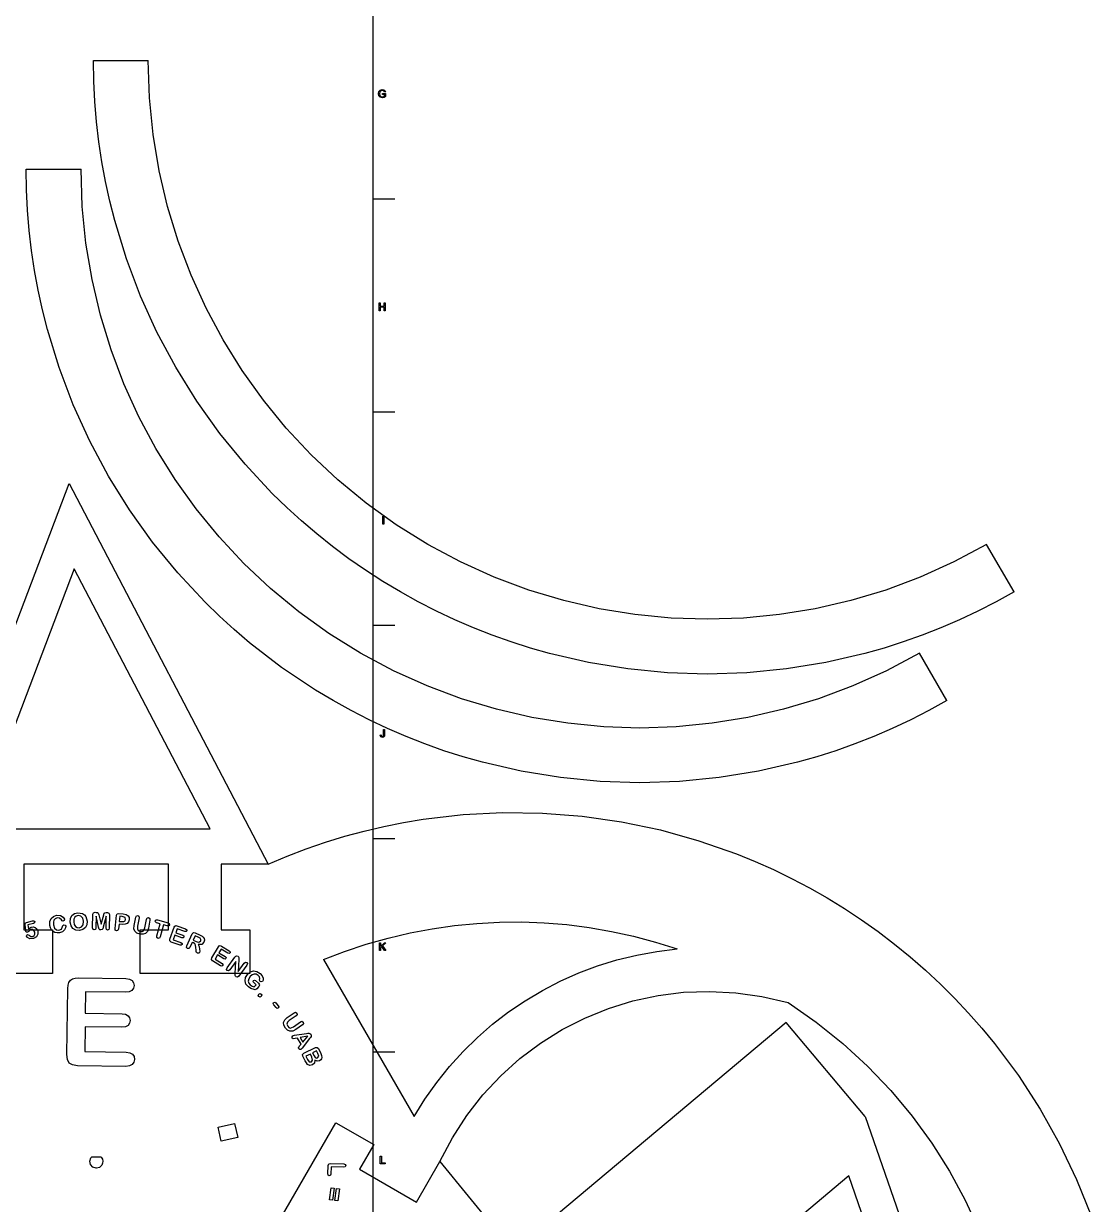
# Model space of a CAD drawing. Extents: x -180 to 1008, y 54 to 897.
# Drawn here: x 751.3 to 994.9, y 321.8 to 591.3 of the extents above; entities that cross this region are included whole.
import ezdxf

# ---------------------------------------------------------------- set-up
doc = ezdxf.new("R2010")
doc.units = 0

msp = doc.modelspace()

# ---------------------------------------------------------------- linework, layer by layer
at = {"layer": 'Layer 1'}
for p, q in [((830.999641, 886.998472), (830.999641, 313.001528)), ((832.273714, 575.302943), (832.382378, 575.790012)), ((832.383595, 574.82564), (832.273714, 575.302943)), ((832.382378, 575.790012), (832.697311, 576.126932)), ((832.708291, 574.498485), (832.383595, 574.82564)), ((832.586239, 575.677706), (832.517871, 575.317592)), ((832.517871, 575.317592), (832.599653, 574.917194)), ((832.698528, 575.854711), (832.586239, 575.677706)), ((832.599653, 574.917194), (832.840133, 574.677932)), ((832.697311, 576.126932), (833.169724, 576.236797)), ((832.890192, 575.984107), (832.698528, 575.854711)), ((833.188059, 574.386179), (832.708291, 574.498485)), ((832.840133, 574.677932), (833.174619, 574.599805)), ((833.170967, 576.034157), (832.890192, 575.984107)), ((833.169724, 576.236797), (833.520085, 576.17332)), ((833.417532, 575.986549), (833.170967, 576.034157)), ((833.170967, 575.328582), (833.929024, 575.329799)), ((833.170967, 575.118617), (833.170967, 575.328582)), ((833.697091, 575.118613), (833.170967, 575.118617)), ((833.174619, 574.599805), (833.47492, 574.6584)), ((833.5689, 574.45576), (833.188059, 574.386179)), ((833.588453, 575.862035), (833.417532, 575.986549)), ((833.47492, 574.6584), (833.697091, 574.785355)), ((833.520085, 576.17332), (833.766676, 575.998756)), ((833.929024, 574.665725), (833.5689, 574.45576)), ((833.688545, 575.647187), (833.588453, 575.862035)), ((833.902169, 575.705782), (833.688545, 575.647187)), ((833.697091, 574.785355), (833.697091, 575.118613)), ((833.766676, 575.998756), (833.902169, 575.705782)), ((833.929024, 575.329799), (833.929024, 574.665725)), ((830.999641, 551.333397), (836.000259, 551.333397)), ((832.438073, 525.750097), (832.438073, 527.539678)), ((832.438073, 527.539678), (832.674901, 527.539678)), ((832.674901, 525.750097), (832.438073, 525.750097)), ((832.674901, 527.539678), (832.674901, 526.804801)), ((832.674901, 526.804801), (833.605095, 526.804801)), ((833.605095, 526.593616), (832.674901, 526.593616)), ((832.674901, 526.593616), (832.674901, 525.750097)), ((833.605095, 526.804801), (833.605095, 527.539678)), ((833.605095, 527.539678), (833.841923, 527.539678)), ((833.605095, 525.750097), (833.605095, 526.593616)), ((833.841923, 525.750097), (833.605095, 525.750097)), ((833.841923, 527.539678), (833.841923, 525.750097)), ((830.999641, 502.666793), (836.000259, 502.666793)), ((833.246956, 477.083488), (833.246956, 478.873072)), ((833.246956, 478.873072), (833.483784, 478.873072)), ((833.483784, 477.083488), (833.246956, 477.083488)), ((833.483784, 478.873072), (833.483784, 477.083488)), ((830.999641, 454.00019), (836.000259, 454.00019)), ((832.817405, 428.543173), (832.697787, 428.946014)), ((832.697787, 428.946014), (832.697867, 428.946014)), ((832.697867, 428.946014), (832.911491, 428.975311)), ((833.178746, 428.407672), (832.817405, 428.543173)), ((832.911491, 428.975311), (832.988405, 428.694543)), ((832.988405, 428.694543), (833.177608, 428.618859)), ((833.177608, 428.618859), (833.331411, 428.659142)), ((833.454627, 428.47237), (833.178746, 428.407672)), ((833.331411, 428.659142), (833.420522, 428.770227)), ((833.420522, 428.770227), (833.444864, 428.994842)), ((833.444864, 428.994842), (833.444864, 430.227775)), ((833.444864, 430.227775), (833.681692, 430.227775)), ((833.626765, 428.660365), (833.454627, 428.47237)), ((833.681692, 429.00827), (833.626765, 428.660365)), ((833.681692, 430.227775), (833.681692, 429.00827)), ((830.999641, 405.333587), (836.000259, 405.333587)), ((832.517289, 379.750284), (832.517289, 381.539868)), ((832.517289, 381.539868), (832.754117, 381.539868)), ((832.754117, 381.539868), (832.754117, 380.652401)), ((832.754117, 380.652401), (833.642798, 381.539868)), ((833.04709, 380.656063), (832.754117, 380.370414)), ((832.754117, 380.370414), (832.754117, 379.750284)), ((833.684311, 379.750284), (833.04709, 380.656063)), ((833.96387, 381.539868), (833.213115, 380.814757)), ((833.213115, 380.814757), (833.99681, 379.750284)), ((833.642798, 381.539868), (833.96387, 381.539868)), ((832.754117, 379.750284), (832.517289, 379.750284)), ((833.99681, 379.750284), (833.684311, 379.750284)), ((830.999641, 356.666984), (836.000259, 356.666984)), ((832.710884, 331.083686), (832.710884, 332.873273)), ((832.710884, 332.873273), (832.947712, 332.873273)), ((832.947712, 332.873273), (832.947712, 331.294876)), ((833.829091, 331.083686), (832.710884, 331.083686)), ((832.947712, 331.294876), (833.829091, 331.294876)), ((833.829091, 331.294876), (833.829091, 331.083686))]:
    msp.add_line(p, q, dxfattribs=at)
at = {"layer": 'Visible'}
for p, q in [((767.279614, 582.853046), (779.781161, 582.853046)), ((767.358752, 578.176055), (767.280884, 582.853497)), ((780.063417, 574.357047), (779.78087, 582.853496)), ((767.591131, 573.524062), (767.358752, 578.176055)), ((780.902117, 565.964921), (780.063417, 574.357047)), ((767.976179, 568.900707), (767.591131, 573.524062)), ((768.512056, 564.309177), (767.976179, 568.900707)), ((782.28356, 557.700344), (780.902117, 565.964921)), ((769.196921, 559.752661), (768.512056, 564.309177)), ((751.939092, 558.045481), (764.437993, 558.045481)), ((752.016986, 553.367937), (751.939118, 558.045381)), ((764.721649, 549.54893), (764.439104, 558.045381)), ((770.028935, 555.234346), (769.196921, 559.752661)), ((771.006256, 550.75742), (770.028935, 555.234346)), ((784.194338, 549.586541), (782.28356, 557.700344)), ((752.249364, 548.715943), (752.016986, 553.367937)), ((772.127044, 546.325071), (771.006256, 550.75742)), ((752.634411, 544.092588), (752.249364, 548.715943)), ((765.560348, 541.156802), (764.721649, 549.54893)), ((786.621042, 541.646737), (784.194338, 549.586541)), ((774.79166, 537.606855), (772.127044, 546.325071)), ((753.170288, 539.501057), (752.634411, 544.092588)), ((789.550261, 533.90416), (786.621042, 541.646737)), ((753.855153, 534.94454), (753.170288, 539.501057)), ((766.941791, 532.892223), (765.560348, 541.156802)), ((778.008058, 529.1052), (774.79166, 537.606855)), ((754.687167, 530.426225), (753.855153, 534.94454)), ((792.968587, 526.382033), (789.550261, 533.90416)), ((768.852569, 524.778418), (766.941791, 532.892223)), ((755.664487, 525.949298), (754.687167, 530.426225)), ((781.761514, 520.845609), (778.008058, 529.1052)), ((756.785275, 521.516948), (755.664487, 525.949298)), ((796.862611, 519.103583), (792.968587, 526.382033)), ((771.279272, 516.838613), (768.852569, 524.778418)), ((759.44989, 512.79873), (756.785275, 521.516948)), ((786.037304, 512.853585), (781.761514, 520.845609)), ((801.218922, 512.092035), (796.862611, 519.103583)), ((774.208491, 509.096033), (771.279272, 516.838613)), ((762.666288, 504.297074), (759.44989, 512.79873)), ((790.820705, 505.154629), (786.037304, 512.853585)), ((806.024112, 505.370614), (801.218922, 512.092035)), ((777.626817, 501.573905), (774.208491, 509.096033)), ((766.419744, 496.037481), (762.666288, 504.297074)), ((796.096993, 497.774245), (790.820705, 505.154629)), ((811.264772, 498.962547), (806.024112, 505.370614)), ((781.52084, 494.295453), (777.626817, 501.573905)), ((816.927492, 492.891059), (811.264772, 498.962547)), ((770.695535, 488.045455), (766.419744, 496.037481)), ((801.851443, 490.737936), (796.096993, 497.774245)), ((785.877152, 487.283903), (781.52084, 494.295453)), ((808.069332, 484.071203), (801.851443, 490.737936)), ((822.998863, 487.179376), (816.927492, 492.891059)), ((775.478937, 480.346498), (770.695535, 488.045455)), ((728.721933, 399.510784), (761.718079, 486.325758)), ((761.718079, 486.325758), (807.123168, 399.511843)), ((790.682343, 480.562481), (785.877152, 487.283903)), ((829.465475, 481.850722), (822.998863, 487.179376)), ((811.347465, 480.884397), (808.069332, 484.071203)), ((780.755225, 472.966113), (775.478937, 480.346498)), ((795.923003, 474.154413), (790.682343, 480.562481)), ((814.735936, 477.79955), (811.347465, 480.884397)), ((836.31392, 476.928324), (829.465475, 481.850722)), ((818.232905, 474.819847), (814.735936, 477.79955)), ((821.836531, 471.948478), (818.232905, 474.819847)), ((843.530787, 472.435407), (836.31392, 476.928324)), ((786.509676, 465.929802), (780.755225, 472.966113)), ((801.585724, 468.082923), (795.923003, 474.154413)), ((825.544974, 469.188631), (821.836531, 471.948478)), ((851.030201, 468.431874), (843.530787, 472.435407)), ((971.030617, 472.4354), (963.531202, 468.431868)), ((977.280729, 461.610002), (971.030749, 472.435416)), ((829.356393, 466.543492), (825.544974, 469.188631)), ((762.874307, 466.85192), (740.321252, 407.510981)), ((793.909893, 407.511774), (762.874307, 466.85192)), ((807.657096, 462.371239), (801.585724, 468.082923)), ((833.268947, 464.01625), (829.356393, 466.543492)), ((858.717345, 464.962146), (851.030201, 468.431874)), ((963.531202, 468.431868), (955.844058, 464.962141)), ((792.727566, 459.263068), (786.509676, 465.929802)), ((837.280797, 461.610092), (833.268947, 464.01625)), ((866.565401, 462.026222), (858.717345, 464.962146)), ((955.844058, 464.962141), (947.996002, 462.026218)), ((814.12371, 457.042584), (807.657096, 462.371239)), ((841.370516, 459.338807), (837.280797, 461.610092)), ((874.547549, 459.624102), (866.565401, 462.026222)), ((947.996002, 462.026218), (940.013853, 459.624099)), ((977.280623, 461.610095), (973.190904, 459.338809)), ((796.0057, 456.076262), (792.727566, 459.263068)), ((845.515449, 457.214057), (841.370516, 459.338807)), ((882.636972, 457.755787), (874.547549, 459.624102)), ((940.013853, 459.624099), (931.92443, 457.755784)), ((973.190904, 459.338809), (969.045971, 457.214059)), ((799.394171, 452.991414), (796.0057, 456.076262)), ((820.972156, 452.120185), (814.12371, 457.042584)), ((849.711916, 455.23584), (845.515449, 457.214057)), ((890.806851, 456.421276), (882.636972, 457.755787)), ((899.030367, 455.620569), (890.806851, 456.421276)), ((907.280701, 455.353666), (899.030367, 455.620569)), ((915.531035, 455.620568), (907.280701, 455.353666)), ((923.754551, 456.421274), (915.531035, 455.620568)), ((931.92443, 457.755784), (923.754551, 456.421274)), ((969.045971, 457.214059), (964.849504, 455.235842)), ((802.891141, 450.011711), (799.394171, 452.991414)), ((853.956236, 453.404159), (849.711916, 455.23584)), ((858.244727, 451.719012), (853.956236, 453.404159)), ((960.605185, 453.404161), (956.316693, 451.719013)), ((964.849504, 455.235842), (960.605185, 453.404161)), ((806.494767, 447.140342), (802.891141, 450.011711)), ((828.189025, 447.627267), (820.972156, 452.120185)), ((862.573709, 450.180399), (858.244727, 451.719012)), ((866.939502, 448.788321), (862.573709, 450.180399)), ((951.987711, 450.180401), (947.621919, 448.788323)), ((956.316693, 451.719013), (951.987711, 450.180401)), ((835.688441, 443.623734), (828.189025, 447.627267)), ((871.338422, 447.542778), (866.939502, 448.788321)), ((880.220927, 445.491294), (871.338422, 447.542778)), ((943.222998, 447.542779), (934.340494, 445.491295)), ((947.621919, 448.788323), (943.222998, 447.542779)), ((955.688877, 447.627277), (948.189462, 443.623743)), ((961.938883, 436.801906), (955.688904, 447.62732)), ((810.203211, 444.380494), (806.494767, 447.140342)), ((889.191775, 444.025949), (880.220927, 445.491294)), ((934.340494, 445.491295), (925.369646, 444.02595)), ((814.014631, 441.735354), (810.203211, 444.380494)), ((843.375587, 440.154006), (835.688441, 443.623734)), ((898.221519, 443.146742), (889.191775, 444.025949)), ((907.28071, 442.853673), (898.221519, 443.146742)), ((916.339902, 443.146742), (907.28071, 442.853673)), ((925.369646, 444.02595), (916.339902, 443.146742)), ((948.189462, 443.623743), (940.502317, 440.154013)), ((817.927186, 439.208112), (814.014631, 441.735354)), ((821.939037, 436.801954), (817.927186, 439.208112)), ((851.223644, 437.218082), (843.375587, 440.154006)), ((940.502317, 440.154013), (932.65426, 437.218088)), ((826.028756, 434.530669), (821.939037, 436.801954)), ((859.205794, 434.815962), (851.223644, 437.218082)), ((932.65426, 437.218088), (924.67211, 434.815967)), ((961.938883, 436.801975), (957.849165, 434.530688)), ((830.17369, 432.405918), (826.028756, 434.530669)), ((867.295219, 432.947647), (859.205794, 434.815962)), ((924.67211, 434.815967), (916.582686, 432.947651)), ((957.849165, 434.530688), (953.704231, 432.405936)), ((834.370158, 430.427702), (830.17369, 432.405918)), ((875.465099, 431.613136), (867.295219, 432.947647)), ((883.688617, 430.81243), (875.465099, 431.613136)), ((908.412806, 431.613139), (900.189289, 430.812432)), ((916.582686, 432.947651), (908.412806, 431.613139)), ((953.704231, 432.405936), (949.507764, 430.427719)), ((838.614478, 428.59602), (834.370158, 430.427702)), ((842.902971, 426.910873), (838.614478, 428.59602)), ((891.938953, 430.545529), (883.688617, 430.81243)), ((900.189289, 430.812432), (891.938953, 430.545529)), ((945.263444, 428.596036), (940.974952, 426.910888)), ((949.507764, 430.427719), (945.263444, 428.596036)), ((847.231954, 425.372261), (842.902971, 426.910873)), ((940.974952, 426.910888), (936.64597, 425.372274)), ((851.597747, 423.980183), (847.231954, 425.372261)), ((855.996669, 422.73464), (851.597747, 423.980183)), ((932.280177, 423.980195), (927.881256, 422.73465)), ((936.64597, 425.372274), (932.280177, 423.980195)), ((864.879175, 420.683157), (855.996669, 422.73464)), ((873.850024, 419.217812), (864.879175, 420.683157)), ((918.99875, 420.683165), (910.027901, 419.217818)), ((927.881256, 422.73465), (918.99875, 420.683165)), ((882.87977, 418.338606), (873.850024, 419.217812)), ((891.938963, 418.045538), (882.87977, 418.338606)), ((900.998156, 418.338609), (891.938963, 418.045538)), ((910.027901, 419.217818), (900.998156, 418.338609)), ((838.013738, 408.985574), (842.523168, 409.738523)), ((842.523168, 409.738523), (851.577705, 410.798161)), ((851.577705, 410.798161), (860.655423, 411.265495)), ((860.655423, 411.265495), (869.727054, 411.14377)), ((869.727054, 411.14377), (878.763328, 410.436233)), ((878.763328, 410.436233), (887.734977, 409.146132)), ((740.321252, 407.510981), (793.909893, 407.511774)), ((824.600707, 405.829344), (829.048849, 407.031391)), ((829.048849, 407.031391), (833.521079, 408.083332)), ((833.521079, 408.083332), (838.013738, 408.985574)), ((887.734977, 409.146132), (896.612734, 407.276713)), ((896.612734, 407.276713), (905.367329, 404.831222)), ((815.791321, 402.973309), (820.180312, 404.476785)), ((820.180312, 404.476785), (824.600707, 405.829344)), ((905.367329, 404.831222), (913.969495, 401.812907)), ((811.437394, 401.318511), (815.791321, 402.973309)), ((913.969495, 401.812907), (918.204271, 400.089955)), ((784.421947, 399.511578), (751.423155, 399.511049)), ((751.423155, 399.511049), (751.423155, 384.512103)), ((784.421947, 384.512103), (784.421947, 399.511578)), ((796.423431, 399.511843), (796.423431, 384.512103)), ((807.123168, 399.511843), (796.423431, 399.511843)), ((807.122189, 399.511983), (811.437394, 401.318511)), ((807.123168, 399.511843), (807.123168, 399.512107)), ((807.123168, 399.511843), (807.123168, 399.511843)), ((918.204271, 400.089955), (922.389963, 398.225015)), ((922.389963, 398.225015), (926.522914, 396.218491)), ((926.522914, 396.218491), (930.599465, 394.070791)), ((930.599465, 394.070791), (934.615958, 391.78232)), ((934.615958, 391.78232), (938.568733, 389.353484)), ((762.37361, 387.733608), (762.943998, 388.181909)), ((762.943998, 388.181909), (763.737139, 388.382606)), ((763.737139, 388.382606), (764.802588, 388.210079)), ((763.737139, 388.382606), (763.737139, 388.382606)), ((764.802588, 388.210079), (765.210165, 387.938966)), ((767.08033, 384.942543), (767.14301, 388.057143)), ((767.14301, 388.057143), (767.284244, 388.400807)), ((767.284244, 388.400807), (767.648549, 388.484801)), ((767.648549, 388.484801), (767.895563, 388.479827)), ((767.895563, 388.479827), (768.216952, 388.43307)), ((768.216952, 388.43307), (768.364404, 388.285054)), ((768.364404, 388.285054), (768.467618, 387.941843)), ((769.611437, 387.918826), (769.728383, 388.257606)), ((769.728383, 388.257606), (769.878957, 388.399624)), ((769.878957, 388.399624), (770.204658, 388.433361)), ((770.204658, 388.433361), (770.451673, 388.428387)), ((770.451673, 388.428387), (770.812326, 388.329803)), ((770.812326, 388.329803), (770.939591, 387.980736)), ((772.511055, 387.808302), (772.67126, 388.169267)), ((772.67126, 388.169267), (773.065118, 388.240509)), ((773.065118, 388.240509), (774.082493, 388.131519)), ((774.082493, 388.131519), (774.769324, 387.987716)), ((938.568733, 389.353484), (942.454132, 386.784688)), ((751.676863, 385.619092), (751.720387, 385.98006)), ((751.808097, 384.319696), (751.676863, 385.619092)), ((751.720387, 385.98006), (752.012593, 386.171065)), ((752.012593, 386.171065), (753.377576, 386.555078)), ((753.56379, 385.951914), (752.335807, 385.606448)), ((752.335807, 385.606448), (752.424099, 384.727392)), ((753.377576, 386.555078), (753.701671, 386.563263)), ((753.564002, 385.951924), (753.56379, 385.951914)), ((753.830252, 386.116106), (753.564002, 385.951924)), ((753.701671, 386.563263), (753.867399, 386.360901)), ((753.867399, 386.360901), (753.830252, 386.116106)), ((757.350555, 386.361681), (757.639797, 387.059016)), ((757.353201, 385.499419), (757.350555, 386.361681)), ((757.495044, 384.961998), (757.353201, 385.499419)), ((757.639797, 387.059016), (758.170656, 387.558941)), ((758.270166, 386.696297), (758.128019, 386.21539)), ((758.128019, 386.21539), (758.154226, 385.602701)), ((758.154226, 385.602701), (758.404336, 384.867946)), ((758.170656, 387.558941), (758.877172, 387.815353)), ((758.563185, 387.027608), (758.270166, 386.696297)), ((758.984249, 387.190652), (758.563185, 387.027608)), ((758.877172, 387.815353), (759.748074, 387.763842)), ((759.519104, 387.130732), (758.984249, 387.190652)), ((759.952543, 386.757741), (759.519104, 387.130732)), ((759.748074, 387.763842), (760.38855, 387.38916)), ((760.159633, 386.538391), (759.952543, 386.757741)), ((760.399239, 386.503903), (760.159633, 386.538391)), ((760.227842, 385.232597), (760.3119, 385.50203)), ((760.3119, 385.50203), (760.534494, 385.638912)), ((760.38855, 387.38916), (760.669643, 386.89888)), ((760.613022, 386.644796), (760.399239, 386.503903)), ((760.534494, 385.638912), (760.791668, 385.580074)), ((760.669643, 386.89888), (760.613022, 386.644796)), ((760.791668, 385.580074), (760.932056, 385.352596)), ((760.93322, 385.352596), (760.905995, 384.934597)), ((760.932056, 385.352596), (760.93322, 385.352596)), ((761.975069, 386.223482), (762.042934, 387.063184)), ((762.158398, 385.410222), (761.975069, 386.223482)), ((762.042934, 387.063184), (762.37361, 387.733608)), ((762.575593, 384.786394), (762.158398, 385.410222)), ((762.82065, 386.885775), (762.78128, 386.282423)), ((762.78128, 386.282423), (762.908571, 385.683174)), ((763.018875, 387.341871), (762.82065, 386.885775)), ((762.908571, 385.683174), (763.179847, 385.250631)), ((763.348069, 387.627132), (763.018875, 387.341871)), ((763.783335, 387.750507), (763.348069, 387.627132)), ((764.387219, 387.630399), (763.783335, 387.750507)), ((764.821162, 387.18282), (764.387219, 387.630399)), ((764.547107, 385.14864), (764.919772, 385.6498)), ((765.015048, 386.445732), (764.821162, 387.18282)), ((764.919772, 385.6498), (765.015048, 386.445732)), ((765.015048, 386.445732), (765.015048, 386.445732)), ((765.210165, 387.938966), (765.518338, 387.554223)), ((765.75895, 385.662682), (765.436529, 384.990168)), ((765.518338, 387.554223), (765.821656, 386.499315)), ((765.821656, 386.499315), (765.75895, 385.662682)), ((767.86802, 387.645012), (767.813331, 384.927792)), ((768.448542, 385.124526), (767.86802, 387.645012)), ((768.467618, 387.941843), (768.996149, 385.774281)), ((768.996149, 385.774281), (769.611437, 387.918826)), ((770.198599, 387.598107), (769.517166, 385.103015)), ((770.14391, 384.880887), (770.198599, 387.598107)), ((770.939591, 387.980736), (770.876937, 384.866137)), ((772.187787, 384.790905), (772.511055, 387.808302)), ((773.100149, 385.819442), (772.981431, 384.711284)), ((773.826456, 385.741634), (773.100149, 385.819442)), ((773.292368, 387.61386), (773.164231, 386.417583)), ((773.164231, 386.417583), (773.698265, 386.360369)), ((773.826429, 387.556647), (773.292368, 387.61386)), ((773.698265, 386.360369), (774.171869, 386.369047)), ((773.826429, 387.556641), (773.826429, 387.556647)), ((774.510112, 387.307838), (773.826429, 387.556641)), ((774.47354, 385.749962), (773.826456, 385.741634)), ((773.826456, 385.741634), (773.826456, 385.741634)), ((774.171869, 386.369047), (774.480849, 386.530411)), ((774.956834, 385.931139), (774.47354, 385.749962)), ((774.480849, 386.530411), (774.617136, 386.869631)), ((774.617136, 386.869631), (774.510112, 387.307838)), ((774.769324, 387.987716), (775.159451, 387.721741)), ((775.274115, 386.283379), (774.956834, 385.931139)), ((775.159451, 387.721741), (775.385881, 387.313958)), ((775.422579, 386.799553), (775.274115, 386.283379)), ((775.385881, 387.313958), (775.422579, 386.799553)), ((776.504538, 384.72109), (776.55428, 385.493616)), ((776.55428, 385.493616), (776.910964, 387.353024)), ((776.55428, 385.493616), (776.55428, 385.493616)), ((776.910964, 387.353024), (777.084769, 387.688843)), ((777.084769, 387.688843), (777.389727, 387.753396)), ((777.694289, 387.202764), (777.329508, 385.301156)), ((777.389727, 387.753396), (777.654443, 387.579565)), ((777.654443, 387.579565), (777.694289, 387.202764)), ((779.011833, 384.962048), (779.37963, 386.879481)), ((779.37963, 386.879481), (779.553434, 387.2153)), ((779.553434, 387.2153), (779.858393, 387.279853)), ((780.162954, 386.729222), (779.80627, 384.869814)), ((779.858393, 387.279853), (780.120488, 387.106528)), ((780.120488, 387.106528), (780.162954, 386.729222)), ((781.377522, 386.533795), (781.540373, 386.739495)), ((781.40951, 386.276933), (781.377522, 386.533795)), ((781.6783, 386.110542), (781.40951, 386.276933)), ((781.540373, 386.739495), (781.853904, 386.744628)), ((782.51687, 385.878341), (781.6783, 386.110542)), ((781.753627, 383.12196), (782.51687, 385.878341)), ((781.853904, 386.744628), (784.297116, 386.068097)), ((783.283049, 385.666209), (782.519806, 382.909826)), ((784.121618, 385.434011), (783.283049, 385.666209)), ((784.440229, 385.43771), (784.121539, 385.434006)), ((784.121539, 385.434006), (784.121618, 385.434011)), ((784.297116, 386.068097), (784.567785, 385.898399)), ((784.602366, 385.640822), (784.440229, 385.43771)), ((784.567785, 385.898399), (784.602366, 385.640822)), ((785.693744, 385.116638), (785.836434, 385.362087)), ((785.836434, 385.362087), (786.039237, 385.457424)), ((786.039237, 385.457424), (786.319271, 385.410728)), ((786.319271, 385.410728), (788.300019, 384.69683)), ((844.541266, 384.745146), (849.628211, 385.471006)), ((849.628211, 385.471006), (854.737615, 385.968554)), ((854.737615, 385.968554), (859.861697, 386.237553)), ((859.861697, 386.237553), (864.992678, 386.27777)), ((864.992678, 386.27777), (870.122776, 386.08897)), ((870.122776, 386.08897), (875.244214, 385.670919)), ((875.244214, 385.670919), (880.34921, 385.023381)), ((942.454132, 386.784688), (946.268497, 384.076338)), ((751.423155, 384.512103), (757.921313, 384.512103)), ((751.828999, 384.135903), (751.808097, 384.319696)), ((751.986161, 383.95414), (751.828999, 384.135903)), ((752.236509, 383.926933), (751.986161, 383.95414)), ((752.032754, 383.074505), (752.061673, 383.289082)), ((752.260772, 382.720183), (752.032754, 383.074505)), ((752.061673, 383.289082), (752.248177, 383.439201)), ((752.493419, 384.144275), (752.236509, 383.926933)), ((752.248177, 383.439201), (752.641877, 383.27935)), ((752.779037, 382.444731), (752.260772, 382.720183)), ((752.424099, 384.727392), (753.04616, 385.114419)), ((752.716198, 384.413398), (752.493419, 384.144275)), ((752.641877, 383.27935), (753.022189, 382.998559)), ((753.018908, 384.557146), (752.716198, 384.413398)), ((753.371967, 384.561617), (753.018908, 384.557146)), ((753.022189, 382.998559), (753.45076, 382.982446)), ((753.04616, 385.114419), (753.535083, 385.151537)), ((753.680656, 384.366699), (753.371967, 384.561617)), ((753.45076, 382.982446), (753.770667, 383.184037)), ((753.535083, 385.151537), (753.987837, 384.999931)), ((754.257447, 382.871813), (753.579347, 382.485752)), ((753.887851, 383.967457), (753.680656, 384.366699)), ((753.770667, 383.184037), (753.920765, 383.533138)), ((753.920765, 383.533138), (753.887851, 383.967457)), ((753.987837, 384.999931), (754.352856, 384.684156)), ((754.606009, 383.497144), (754.257447, 382.871813)), ((754.352856, 384.684156), (754.581932, 384.226909)), ((754.581932, 384.226909), (754.606009, 383.497144)), ((757.738301, 384.503653), (757.495044, 384.961998)), ((758.067125, 384.138134), (757.738301, 384.503653)), ((757.921313, 384.512103), (757.921313, 374.511924)), ((758.496543, 383.873326), (758.067125, 384.138134)), ((758.404336, 384.867946), (758.837696, 384.47862)), ((758.984461, 383.767675), (758.496543, 383.873326)), ((758.837696, 384.47862), (759.407899, 384.419007)), ((759.553235, 383.800341), (758.984461, 383.767675)), ((759.407899, 384.419007), (759.953284, 384.679137)), ((760.2425, 384.045784), (759.553235, 383.800341)), ((759.953284, 384.679137), (760.227842, 385.232597)), ((760.688719, 384.463918), (760.2425, 384.045784)), ((760.905995, 384.934597), (760.688719, 384.463918)), ((763.214349, 384.410337), (762.575593, 384.786394)), ((763.179847, 385.250631), (763.552777, 385.011319)), ((764.050061, 384.323337), (763.214349, 384.410337)), ((763.552777, 385.011319), (763.998494, 384.955044)), ((763.998494, 384.955044), (764.547107, 385.14864)), ((764.861749, 384.528084), (764.050061, 384.323337)), ((765.436529, 384.990168), (764.861749, 384.528084)), ((767.175501, 384.599495), (767.08033, 384.942543)), ((767.436432, 384.484116), (767.175501, 384.599495)), ((767.704508, 384.591536), (767.436432, 384.484116)), ((767.813331, 384.927792), (767.704508, 384.591536)), ((768.448542, 385.12452), (768.448542, 385.124526)), ((768.50548, 384.884311), (768.448542, 385.12452)), ((768.587236, 384.675838), (768.50548, 384.884311)), ((768.734529, 384.519768), (768.587236, 384.675838)), ((768.969559, 384.453257), (768.734529, 384.519768)), ((769.26142, 384.541398), (768.969559, 384.453257)), ((769.407893, 384.745278), (769.26142, 384.541398)), ((769.517166, 385.103015), (769.407893, 384.745278)), ((770.239134, 384.540525), (770.14391, 384.880887)), ((770.497314, 384.422513), (770.239134, 384.540525)), ((770.768088, 384.529881), (770.497314, 384.422513)), ((770.876937, 384.866137), (770.768088, 384.529881)), ((772.258934, 384.421359), (772.187787, 384.790905)), ((772.534444, 384.270304), (772.258934, 384.421359)), ((772.830645, 384.362812), (772.534444, 384.270304)), ((772.981431, 384.711284), (772.830645, 384.362812)), ((776.703425, 384.146979), (776.504538, 384.72109)), ((777.171102, 383.748268), (776.703425, 384.146979)), ((777.920401, 383.506095), (777.171102, 383.748268)), ((777.329508, 385.301156), (777.296515, 384.74418)), ((777.296515, 384.74418), (777.490216, 384.357005)), ((777.490216, 384.357005), (777.984404, 384.13916)), ((778.591675, 383.4703), (777.920401, 383.506095)), ((777.921142, 384.512103), (784.421947, 384.512103)), ((777.921142, 374.511924), (777.921142, 384.512103)), ((777.984404, 384.13916), (778.387701, 384.124692)), ((778.387701, 384.124692), (778.679755, 384.25735)), ((779.136875, 383.661046), (778.591675, 383.4703)), ((778.679755, 384.25735), (779.011833, 384.962048)), ((779.571399, 384.130064), (779.136875, 383.661046)), ((779.80627, 384.869814), (779.571399, 384.130064)), ((781.762358, 382.740588), (781.753627, 383.12196)), ((782.009637, 382.54672), (781.762358, 382.740588)), ((782.519806, 382.909826), (782.315495, 382.584632)), ((784.690287, 382.332482), (785.693744, 385.116638)), ((785.869533, 383.252), (785.489804, 382.198468)), ((787.42581, 382.691082), (785.869533, 383.252)), ((786.401371, 384.727458), (786.073579, 383.817935)), ((786.073579, 383.817935), (787.629883, 383.257017)), ((788.09158, 384.11828), (786.401371, 384.727458)), ((787.711745, 382.67653), (787.42581, 382.691082)), ((787.629883, 383.257017), (787.856816, 383.086726)), ((787.869781, 382.85365), (787.711745, 382.67653)), ((787.856816, 383.086726), (787.869781, 382.85365)), ((788.091501, 384.118258), (788.09158, 384.11828)), ((788.385003, 384.100981), (788.091501, 384.118258)), ((788.300019, 384.69683), (788.536159, 384.520372)), ((788.549918, 384.281331), (788.385003, 384.100981)), ((788.536159, 384.520372), (788.549918, 384.281331)), ((788.559204, 380.812524), (789.812693, 383.570304)), ((789.812693, 383.570304), (790.072275, 383.862354)), ((790.493253, 383.140032), (790.04542, 382.154759)), ((790.072275, 383.862354), (790.459916, 383.813017)), ((790.459916, 383.813017), (791.64075, 383.276279)), ((791.163125, 382.835544), (790.493253, 383.140032)), ((791.639877, 382.553951), (791.163125, 382.835544)), ((791.163125, 382.835544), (791.163125, 382.835544)), ((791.64075, 383.276279), (792.048816, 383.06425)), ((792.048816, 383.06425), (792.323982, 382.838883)), ((792.323982, 382.838883), (792.530013, 382.500389)), ((796.423431, 384.512103), (802.92159, 384.512103)), ((802.92159, 384.512103), (802.92159, 374.511924)), ((834.465868, 382.609424), (839.484558, 383.791207)), ((839.484558, 383.791207), (844.541266, 384.745146)), ((880.34921, 385.023381), (885.429986, 384.146123)), ((885.429986, 384.146123), (890.47876, 383.038909)), ((890.47876, 383.038909), (895.487753, 381.701506)), ((946.268497, 384.076338), (949.990598, 381.242525)), ((753.579347, 382.485752), (752.779037, 382.444731)), ((782.315495, 382.584632), (782.009637, 382.54672)), ((784.669914, 381.943061), (784.690287, 382.332482)), ((784.98445, 381.706941), (784.669914, 381.943061)), ((787.0233, 380.972102), (784.98445, 381.706941)), ((785.489804, 382.198468), (787.238115, 381.568345)), ((787.317728, 380.957338), (787.0233, 380.972102)), ((787.238115, 381.568345), (787.473356, 381.38936)), ((787.486056, 381.139305), (787.317728, 380.957338)), ((787.473356, 381.38936), (787.486056, 381.139305)), ((788.504515, 380.439131), (788.559204, 380.812524)), ((788.722346, 380.20443), (788.504515, 380.439131)), ((789.032834, 380.193106), (788.722346, 380.20443)), ((789.2853, 380.482488), (789.032834, 380.193106)), ((789.808724, 381.634009), (789.2853, 380.482488)), ((790.062988, 381.518437), (789.808724, 381.634009)), ((790.04542, 382.154759), (790.695739, 381.859164)), ((790.062988, 381.518429), (790.062988, 381.518437)), ((790.359903, 381.321513), (790.062988, 381.518429)), ((790.522622, 381.017467), (790.359903, 381.321513)), ((790.619301, 380.48383), (790.522622, 381.017467)), ((790.690209, 379.86751), (790.619301, 380.48383)), ((790.695739, 381.859164), (791.155822, 381.703145)), ((791.967721, 381.165951), (791.128702, 381.13727)), ((791.128702, 381.13727), (791.36008, 380.66631)), ((791.155822, 381.703145), (791.497213, 381.73382)), ((791.36008, 380.66631), (791.47856, 380.096221)), ((791.47856, 380.096221), (791.508114, 379.590143)), ((791.497213, 381.73382), (791.729226, 381.991196)), ((791.772353, 382.287243), (791.639877, 382.553951)), ((791.729226, 381.991196), (791.772353, 382.287243)), ((792.486251, 381.703153), (791.967721, 381.165951)), ((792.585602, 382.103438), (792.486251, 381.703153)), ((792.530013, 382.500389), (792.585602, 382.103438)), ((794.263138, 378.082628), (795.790522, 380.617497)), ((795.790522, 380.617497), (795.97835, 380.830389)), ((796.408535, 380.097742), (795.909585, 379.269656)), ((795.97835, 380.830389), (796.195837, 380.884329)), ((796.195837, 380.884329), (796.461399, 380.783891)), ((797.947403, 379.170503), (796.408535, 380.097742)), ((796.461399, 380.783891), (798.264797, 379.697259)), ((824.573662, 379.563264), (829.492976, 381.200031)), ((829.492976, 381.200031), (834.465868, 382.609424)), ((895.487753, 381.701506), (900.449186, 380.133678)), ((895.786047, 379.573983), (900.449186, 380.133678)), ((949.990598, 381.242525), (953.600659, 378.299312)), ((790.733759, 379.535014), (790.690209, 379.86751)), ((790.812446, 379.325205), (790.733759, 379.535014)), ((790.991146, 379.173184), (790.812446, 379.325205)), ((791.190959, 379.132512), (790.991146, 379.173184)), ((791.362091, 379.184521), (791.190959, 379.132512)), ((791.473004, 379.305208), (791.362091, 379.184521)), ((791.508114, 379.590143), (791.473004, 379.305208)), ((794.167094, 377.704682), (794.263138, 378.082628)), ((794.429534, 377.41173), (794.167094, 377.704682)), ((796.285822, 376.293224), (794.429534, 377.41173)), ((795.599123, 378.754399), (795.021142, 377.795198)), ((795.021142, 377.795198), (796.612926, 376.83608)), ((797.016071, 377.900619), (795.599123, 378.754399)), ((795.909585, 379.269656), (797.326533, 378.415873)), ((797.293645, 377.830554), (797.016071, 377.900619)), ((797.483219, 377.973437), (797.293645, 377.830554)), ((797.326533, 378.415873), (797.515895, 378.20458)), ((797.515895, 378.20458), (797.483219, 377.973437)), ((797.759734, 375.805875), (799.537097, 378.2689)), ((798.231909, 379.09628), (797.947403, 379.170503)), ((797.947403, 379.170503), (797.947403, 379.170503)), ((798.428838, 379.240991), (798.231909, 379.09628)), ((798.264797, 379.697259), (798.461964, 379.478121)), ((799.715056, 377.23968), (798.365127, 375.369001)), ((798.461964, 379.478121), (798.428838, 379.240991)), ((799.537097, 378.2689), (799.749504, 378.48984)), ((799.585992, 374.504569), (799.715056, 377.23968)), ((799.749504, 378.48984), (800.001414, 378.54981)), ((800.001414, 378.54981), (800.253879, 378.463675)), ((800.253879, 378.463675), (800.38154, 378.328502)), ((800.429086, 377.747594), (800.314812, 374.968703)), ((800.38154, 378.328502), (800.435436, 378.173705)), ((800.42935, 377.747594), (800.429086, 377.747594)), ((800.441786, 377.98043), (800.42935, 377.747594)), ((800.435436, 378.173705), (800.441786, 377.98043)), ((819.714673, 377.699356), (840.405064, 341.865293)), ((819.715705, 377.699356), (824.573662, 379.563264)), ((882.273974, 376.269308), (886.687986, 377.635134)), ((886.687986, 377.635134), (891.195495, 378.738914)), ((891.195495, 378.738914), (895.786047, 379.573983)), ((953.600659, 378.299312), (957.097203, 375.250072)), ((796.571704, 376.2213), (796.285822, 376.293224)), ((796.772311, 376.366924), (796.571704, 376.2213)), ((796.612926, 376.83608), (796.808717, 376.614642)), ((796.808717, 376.614642), (796.772311, 376.366924)), ((797.642894, 375.469588), (797.759734, 375.805875)), ((797.795268, 375.217223), (797.642894, 375.469588)), ((798.080621, 375.153718), (797.795268, 375.217223)), ((798.365127, 375.369001), (798.080621, 375.153718)), ((800.314812, 374.968703), (801.685167, 376.867692)), ((802.279685, 376.438676), (800.467741, 373.927741)), ((801.685167, 376.867692), (801.963138, 377.087693)), ((801.963138, 377.087693), (802.246295, 377.025756)), ((802.246295, 377.025756), (802.398668, 376.773392)), ((802.398668, 376.773392), (802.279685, 376.438676)), ((802.417268, 374.331066), (803.071079, 374.876813)), ((803.071079, 374.876813), (803.799291, 375.102341)), ((803.799291, 375.102341), (804.554014, 374.985176)), ((804.554014, 374.985176), (805.300879, 374.526656)), ((873.768268, 372.77817), (877.963917, 374.648098)), ((877.963917, 374.648098), (882.273974, 376.269308)), ((957.097203, 375.250072), (960.47875, 372.098176)), ((757.921313, 374.511924), (732.923511, 374.511924)), ((761.401003, 371.071877), (761.476475, 371.863918)), ((761.476475, 371.863918), (761.679609, 372.49019)), ((761.679609, 372.49019), (762.017534, 372.967674)), ((762.017534, 372.967674), (762.496906, 373.286045)), ((762.496906, 373.286045), (763.135173, 373.472413)), ((763.135173, 373.472413), (763.922109, 373.526914)), ((763.922109, 373.526914), (774.639916, 373.3846)), ((774.639916, 373.3846), (775.482633, 373.264043)), ((775.482633, 373.264043), (776.069537, 372.928091)), ((776.069537, 372.928091), (776.42185, 372.431173)), ((776.42185, 372.431173), (776.533113, 371.800732)), ((802.92159, 374.511924), (777.921142, 374.511924)), ((799.582023, 374.278872), (799.585992, 374.504569)), ((799.603984, 374.070846), (799.582023, 374.278872)), ((799.678067, 373.898158), (799.603984, 374.070846)), ((799.81602, 373.758876), (799.678067, 373.898158)), ((800.153165, 373.675373), (799.81602, 373.758876)), ((800.467741, 373.927741), (800.153165, 373.675373)), ((801.853601, 372.84748), (801.969012, 373.600171)), ((802.069262, 372.124266), (801.853601, 372.84748)), ((801.969012, 373.600171), (802.417268, 374.331066)), ((802.603111, 371.477205), (802.069262, 372.124266)), ((802.700914, 373.302886), (802.583903, 372.804718)), ((802.583903, 372.804718), (802.689339, 372.342993)), ((802.689339, 372.342993), (803.011469, 371.940604)), ((803.042319, 373.818114), (802.700914, 373.302886)), ((803.011469, 371.940604), (803.450756, 371.656097)), ((803.484728, 374.205894), (803.042319, 373.818114)), ((803.953464, 374.386142), (803.484728, 374.205894)), ((803.699332, 372.648718), (803.763519, 372.895113)), ((803.911157, 372.376443), (803.699332, 372.648718)), ((803.763519, 372.895113), (803.976959, 372.998015)), ((804.378093, 371.972076), (803.911157, 372.376443)), ((804.416748, 374.350859), (803.953464, 374.386142)), ((803.959655, 371.488921), (804.378093, 371.972076)), ((803.976959, 372.998015), (804.230138, 372.892441)), ((804.230138, 372.892441), (804.91427, 372.299955)), ((804.853549, 374.100447), (804.416748, 374.350859)), ((805.133742, 373.751216), (804.853549, 374.100447)), ((804.91427, 372.299955), (805.108104, 372.093022)), ((805.162026, 371.872238), (805.016399, 371.593341)), ((805.108104, 372.093022), (805.162026, 371.872238)), ((805.212746, 373.419906), (805.133742, 373.751216)), ((805.17298, 372.99249), (805.212746, 373.419906)), ((805.198644, 372.82108), (805.17298, 372.99249)), ((805.298127, 372.681626), (805.198644, 372.82108)), ((805.567684, 372.586744), (805.298127, 372.681626)), ((805.300879, 374.526656), (805.762444, 373.984825)), ((805.821711, 372.707791), (805.567684, 372.586744)), ((805.762444, 373.984825), (805.96395, 373.458598)), ((805.957865, 373.012662), (805.821711, 372.707791)), ((805.96395, 373.458598), (805.957865, 373.012662)), ((869.697484, 370.666185), (873.768268, 372.77817)), ((960.47875, 372.098176), (963.743824, 368.846996)), ((761.200978, 356.006791), (761.401003, 371.071877)), ((765.452668, 370.375463), (765.387316, 365.454015)), ((774.59835, 370.254019), (765.452668, 370.375463)), ((775.443924, 370.348757), (774.59835, 370.254019)), ((774.59835, 370.254019), (774.59835, 370.254019)), ((776.039401, 370.658757), (775.443924, 370.348757)), ((776.404923, 371.159808), (776.039401, 370.658757)), ((776.533113, 371.800732), (776.404923, 371.159808)), ((803.20517, 371.07302), (802.603111, 371.477205)), ((803.909463, 370.836099), (803.20517, 371.07302)), ((803.450756, 371.656097), (803.959655, 371.488921)), ((804.153144, 370.8098), (803.909463, 370.836099)), ((804.341871, 370.85952), (804.153144, 370.8098)), ((804.522423, 371.022887), (804.341871, 370.85952)), ((805.016452, 371.593336), (804.522423, 371.022887)), ((804.865084, 369.540619), (804.990259, 369.839624)), ((804.994227, 369.262354), (804.865084, 369.540619)), ((804.990259, 369.839624), (805.270478, 369.959292)), ((805.26852, 369.142704), (804.994227, 369.262354)), ((804.994227, 369.262354), (804.994227, 369.262354)), ((805.016399, 371.593341), (805.016452, 371.593336)), ((805.565779, 369.271985), (805.26852, 369.142704)), ((805.270478, 369.959292), (805.556149, 369.843521)), ((805.556149, 369.843521), (805.677751, 369.557608)), ((805.677751, 369.557608), (805.565779, 369.271985)), ((865.762021, 368.318808), (869.697484, 370.666185)), ((890.338018, 368.26427), (896.059427, 369.496941)), ((896.059427, 369.496941), (901.894803, 370.229855)), ((901.894803, 370.229855), (907.812643, 370.448628)), ((907.812643, 370.448628), (913.781446, 370.13888)), ((913.781446, 370.13888), (919.769712, 369.286227)), ((919.769712, 369.286227), (925.74594, 367.876289)), ((808.266828, 367.661751), (808.377953, 367.890042)), ((808.393801, 367.38068), (808.266828, 367.661751)), ((808.377953, 367.890042), (808.617691, 367.970393)), ((808.950643, 366.740288), (808.393801, 367.38068)), ((808.617691, 367.970393), (808.882195, 367.805359)), ((808.882195, 367.805359), (809.439036, 367.164968)), ((809.213109, 366.57349), (808.950643, 366.740288)), ((808.950643, 366.740288), (808.950643, 366.740288)), ((809.452874, 366.653841), (809.213109, 366.57349)), ((809.439036, 367.164968), (809.563973, 366.882134)), ((809.563973, 366.882134), (809.452874, 366.653841)), ((861.972333, 365.742703), (865.762021, 368.318808)), ((879.3631, 364.357182), (884.762075, 366.546223)), ((884.762075, 366.546223), (890.338018, 368.26427)), ((925.74594, 367.876289), (932.157888, 363.417914)), ((963.743824, 368.846996), (966.890947, 365.499902)), ((765.387316, 365.454015), (773.808464, 365.342205)), ((773.808464, 365.342205), (774.617036, 365.225496)), ((774.617036, 365.225496), (775.183581, 364.900079)), ((775.183581, 364.900079), (775.525819, 364.416967)), ((775.633849, 363.800247), (775.512848, 363.179731)), ((775.525819, 364.416967), (775.633849, 363.800247)), ((810.661913, 363.373977), (810.915859, 363.925937)), ((810.915859, 363.925937), (811.486591, 364.448957)), ((811.486591, 364.448957), (813.031253, 365.543783)), ((811.486591, 364.448957), (811.486591, 364.448957)), ((811.912755, 363.773381), (811.50334, 363.394319)), ((813.492475, 364.893057), (811.912755, 363.773381)), ((813.031253, 365.543783), (813.389155, 365.665793)), ((813.389155, 365.665793), (813.653897, 365.501238)), ((813.724593, 365.192536), (813.492475, 364.893057)), ((813.653897, 365.501238), (813.724593, 365.192536)), ((858.338876, 362.944534), (861.972333, 365.742703)), ((874.172594, 361.711529), (879.3631, 364.357182)), ((966.890947, 365.499902), (969.91864, 362.060265)), ((765.34665, 362.391777), (765.270979, 356.691106)), ((773.767798, 362.279964), (765.34665, 362.391777)), ((774.589454, 362.37502), (773.767798, 362.279964)), ((775.167839, 362.685239), (774.589454, 362.37502)), ((775.512848, 363.179731), (775.167839, 362.685239)), ((810.723349, 362.762484), (810.661913, 363.373977)), ((811.096384, 362.068996), (810.723349, 362.762484)), ((811.556018, 361.578427), (811.096384, 362.068996)), ((811.50334, 363.394319), (811.37507, 362.980823)), ((811.37507, 362.980823), (811.580862, 362.481502)), ((812.081506, 361.33862), (811.556018, 361.578427)), ((811.580862, 362.481502), (811.861869, 362.191856)), ((811.861869, 362.191856), (812.164453, 362.085387)), ((812.71976, 361.376246), (812.081506, 361.33862)), ((812.164453, 362.085387), (812.89195, 362.364011)), ((813.401379, 361.747448), (812.71976, 361.376246)), ((812.89195, 362.364011), (814.484793, 363.493005)), ((814.946014, 362.842277), (813.401379, 361.747448)), ((814.484793, 363.493005), (814.842694, 363.615013)), ((814.842694, 363.615013), (815.107463, 363.450458)), ((815.176598, 363.143946), (814.946014, 362.842277)), ((815.107463, 363.450458), (815.176598, 363.143946)), ((854.872107, 359.930963), (858.338876, 362.944534)), ((925.302604, 363.361603), (865.246761, 312.966206)), ((869.222058, 358.623646), (874.172594, 361.711529)), ((943.300863, 341.912653), (925.302604, 363.361603)), ((932.157888, 363.417914), (938.204107, 358.576781)), ((969.91864, 362.060265), (972.825427, 358.531459)), ((812.591887, 360.090156), (812.748176, 360.316626)), ((812.632342, 359.805245), (812.591887, 360.090156)), ((812.849988, 359.63751), (812.632342, 359.805245)), ((812.748176, 360.316626), (812.90518, 360.378205)), ((813.290121, 359.679216), (812.849988, 359.63751)), ((812.90518, 360.378205), (813.156057, 360.423493)), ((813.156057, 360.423493), (815.869462, 360.857013)), ((813.820425, 359.774201), (813.290121, 359.679216)), ((814.634653, 358.396187), (813.820425, 359.774201)), ((814.30485, 357.982972), (814.634653, 358.396187)), ((816.137855, 360.223289), (814.442592, 359.898505)), ((814.442592, 359.898505), (815.040947, 358.885803)), ((816.576295, 359.671316), (814.91228, 357.493417)), ((815.040947, 358.885803), (816.137855, 360.223289)), ((815.869462, 360.857013), (816.147962, 360.903032)), ((816.147962, 360.903032), (816.435511, 360.923193)), ((816.435511, 360.923193), (816.668079, 360.851615)), ((816.776082, 359.929731), (816.576295, 359.671316)), ((816.668079, 360.851615), (816.864267, 360.646256)), ((816.902314, 360.138442), (816.776082, 359.929731)), ((816.864267, 360.646256), (816.94949, 360.375323)), ((816.94949, 360.375323), (816.902314, 360.138442)), ((851.58248, 356.708654), (854.872107, 359.930963)), ((864.542994, 355.107915), (869.222058, 358.623646)), ((938.204107, 358.576781), (943.873178, 353.375699)), ((972.825427, 358.531459), (978.270369, 351.219818)), ((761.329493, 354.873633), (761.200978, 356.006791)), ((765.270979, 356.691106), (774.731091, 356.565503)), ((774.731091, 356.565503), (775.566922, 356.441593)), ((775.566922, 356.441593), (776.160528, 356.095315)), ((776.160528, 356.095315), (776.522821, 355.577758)), ((814.0463, 357.480836), (814.06535, 357.623028)), ((814.098211, 357.324351), (814.0463, 357.480836)), ((814.06535, 357.623028), (814.167399, 357.79874)), ((814.334669, 357.145895), (814.098211, 357.324351)), ((814.167399, 357.79874), (814.304982, 357.982964)), ((814.304982, 357.982964), (814.30485, 357.982972)), ((814.610735, 357.17489), (814.334669, 357.145895)), ((814.91228, 357.493417), (814.610735, 357.17489)), ((814.990385, 356.054903), (815.278225, 356.316866)), ((815.049387, 355.668635), (814.990385, 356.054903)), ((815.278225, 356.316866), (817.941041, 357.608293)), ((816.759545, 356.148824), (815.725343, 355.647254)), ((817.121654, 355.402171), (816.759545, 356.148824)), ((818.19004, 356.842587), (817.274239, 356.39844)), ((817.274239, 356.39844), (817.592982, 355.741189)), ((817.592982, 355.741189), (817.844124, 355.352601)), ((817.941041, 357.608293), (818.326141, 357.6697)), ((818.472456, 356.260243), (818.19004, 356.842587)), ((818.326141, 357.6697), (818.591756, 357.386634)), ((818.665469, 355.634541), (818.472456, 356.260243)), ((818.591756, 357.386634), (819.148412, 356.238862)), ((819.148412, 356.238862), (819.330287, 355.783851)), ((819.330287, 355.783851), (819.371191, 355.391797)), ((848.480451, 353.284272), (851.58248, 356.708654)), ((761.749909, 354.098938), (761.329493, 354.873633)), ((762.516459, 353.647815), (761.749909, 354.098938)), ((763.656017, 353.485693), (762.516459, 353.647815)), ((774.688255, 353.33922), (763.656017, 353.485693)), ((775.52703, 353.43746), (774.688255, 353.33922)), ((776.129466, 353.757616), (775.52703, 353.43746)), ((776.505385, 354.268784), (776.129466, 353.757616)), ((776.637042, 354.913095), (776.505385, 354.268784)), ((776.522821, 355.577758), (776.637042, 354.913095)), ((815.574399, 354.586107), (815.049387, 355.668635)), ((815.838876, 354.108477), (815.574399, 354.586107)), ((815.574399, 354.586107), (815.574399, 354.586107)), ((815.725343, 355.647254), (816.099173, 354.876434)), ((816.116, 353.783233), (815.838876, 354.108477)), ((816.099173, 354.876434), (816.494817, 354.394517)), ((816.665592, 353.542375), (816.116, 353.783233)), ((816.494817, 354.394517), (816.976265, 354.403413)), ((817.275853, 353.650304), (816.665592, 353.542375)), ((816.976265, 354.403413), (817.273895, 354.780562)), ((817.273895, 354.780562), (817.121654, 355.402171)), ((817.121654, 355.402171), (817.121654, 355.402171)), ((817.728819, 354.085634), (817.275853, 353.650304)), ((817.802214, 354.768172), (817.728819, 354.085634)), ((818.313336, 354.523576), (817.802214, 354.768172)), ((817.844124, 355.352601), (818.14641, 355.22163)), ((818.14641, 355.22163), (818.402844, 355.27138)), ((818.838109, 354.613923), (818.313336, 354.523576)), ((818.402844, 355.27138), (818.665469, 355.634541)), ((819.105894, 354.806465), (818.838109, 354.613923)), ((819.288112, 355.076911), (819.105894, 354.806465)), ((819.371191, 355.391797), (819.288112, 355.076911)), ((845.576476, 349.66448), (848.480451, 353.284272)), ((860.166901, 351.178719), (864.542994, 355.107915)), ((943.873178, 353.375699), (949.153684, 347.837476)), ((856.125282, 346.850439), (860.166901, 351.178719)), ((978.270369, 351.219818), (983.21395, 343.591949)), ((842.881009, 345.855941), (845.576476, 349.66448)), ((949.153684, 347.837476), (954.034207, 341.98492)), ((840.404508, 341.865319), (842.881009, 345.855941)), ((852.449638, 342.137457), (856.125282, 346.850439)), ((983.21395, 343.591949), (987.644347, 335.674824)), ((795.701358, 339.438458), (799.48172, 340.262488)), ((799.48172, 340.262488), (800.177653, 337.069879)), ((810.070623, 318.827699), (822.572169, 340.478322)), ((822.572169, 340.478322), (831.231971, 335.478338)), ((849.171469, 337.054155), (852.449638, 342.137457)), ((943.300863, 341.912653), (973.82792, 254.198883)), ((954.034207, 341.98492), (958.503327, 335.84084)), ((796.397264, 336.245849), (795.701358, 339.438458)), ((800.177653, 337.069879), (796.397264, 336.245849)), ((846.322277, 331.614916), (849.171469, 337.054155)), ((831.231971, 335.478338), (827.982892, 329.849168)), ((958.503327, 335.84084), (962.549628, 329.428045)), ((987.644347, 335.674824), (991.549739, 327.495413)), ((766.426031, 331.723088), (766.696023, 332.479573)), ((766.585043, 330.935763), (766.426031, 331.723088)), ((766.696023, 332.479573), (766.804211, 332.615648)), ((769.039091, 332.615727), (766.803365, 332.615727)), ((766.803365, 332.615648), (766.803365, 332.615648)), ((766.804238, 332.615648), (766.804317, 332.615727)), ((769.039091, 332.615648), (769.039091, 332.615648)), ((769.040043, 332.615727), (769.040123, 332.615648)), ((769.040282, 332.615648), (769.310119, 332.185093)), ((769.310119, 332.185093), (769.41973, 331.7025)), ((769.41973, 331.7025), (769.366644, 331.210471)), ((840.971271, 322.349722), (846.321139, 331.616292)), ((846.321139, 331.616292), (905.006707, 259.632888)), ((846.321139, 331.614916), (846.321139, 331.615048)), ((767.127464, 330.343356), (766.585043, 330.935763)), ((767.897759, 330.115736), (767.127464, 330.343356)), ((767.898738, 330.115736), (767.90403, 330.115736)), ((767.939378, 330.115736), (767.905115, 330.115736)), ((767.938426, 330.115736), (767.946363, 330.115736)), ((768.623679, 330.289686), (767.946601, 330.115736)), ((769.14839, 330.751608), (768.623679, 330.289686)), ((769.366644, 331.210471), (769.14839, 330.751608)), ((820.757686, 328.787264), (820.818116, 330.711841)), ((820.836902, 328.486513), (820.757686, 328.787264)), ((820.818116, 330.711841), (820.945354, 331.084004)), ((820.945354, 331.084004), (821.321988, 331.185048)), ((821.412634, 328.76668), (821.30942, 328.474369)), ((821.321988, 331.185048), (824.352469, 331.089877)), ((821.463381, 330.382594), (821.412634, 328.76668)), ((824.327439, 330.292662), (821.463381, 330.382594)), ((824.693358, 330.394024), (824.327439, 330.292662)), ((824.327439, 330.292662), (824.327439, 330.292662)), ((824.352469, 331.089877), (824.711482, 330.971132)), ((824.823241, 330.680118), (824.693358, 330.394024)), ((824.711482, 330.971132), (824.823241, 330.680118)), ((827.982892, 329.849168), (840.971271, 322.349722)), ((962.549628, 329.428045), (966.161691, 322.769343)), ((821.06992, 328.377108), (820.836902, 328.486513)), ((821.30942, 328.474369), (821.06992, 328.377108)), ((939.558072, 328.32853), (898.50749, 293.881544)), ((960.424146, 268.373123), (939.558072, 328.32853)), ((991.549739, 327.495413), (994.918302, 319.080685)), ((821.125906, 322.901827), (821.501428, 325.631477)), ((821.501428, 325.631477), (822.198472, 325.535592)), ((822.198472, 325.535592), (821.82295, 322.805942)), ((822.307163, 322.73932), (822.682686, 325.46897)), ((822.682686, 325.46897), (823.37973, 325.373085)), ((823.37973, 325.373085), (823.004207, 322.643435)), ((821.82295, 322.805942), (821.125906, 322.901827)), ((823.004207, 322.643435), (822.307163, 322.73932)), ((966.161691, 322.769343), (969.328097, 315.887542))]:
    msp.add_line(p, q, dxfattribs=at)

doc.saveas('drawing.dxf')
